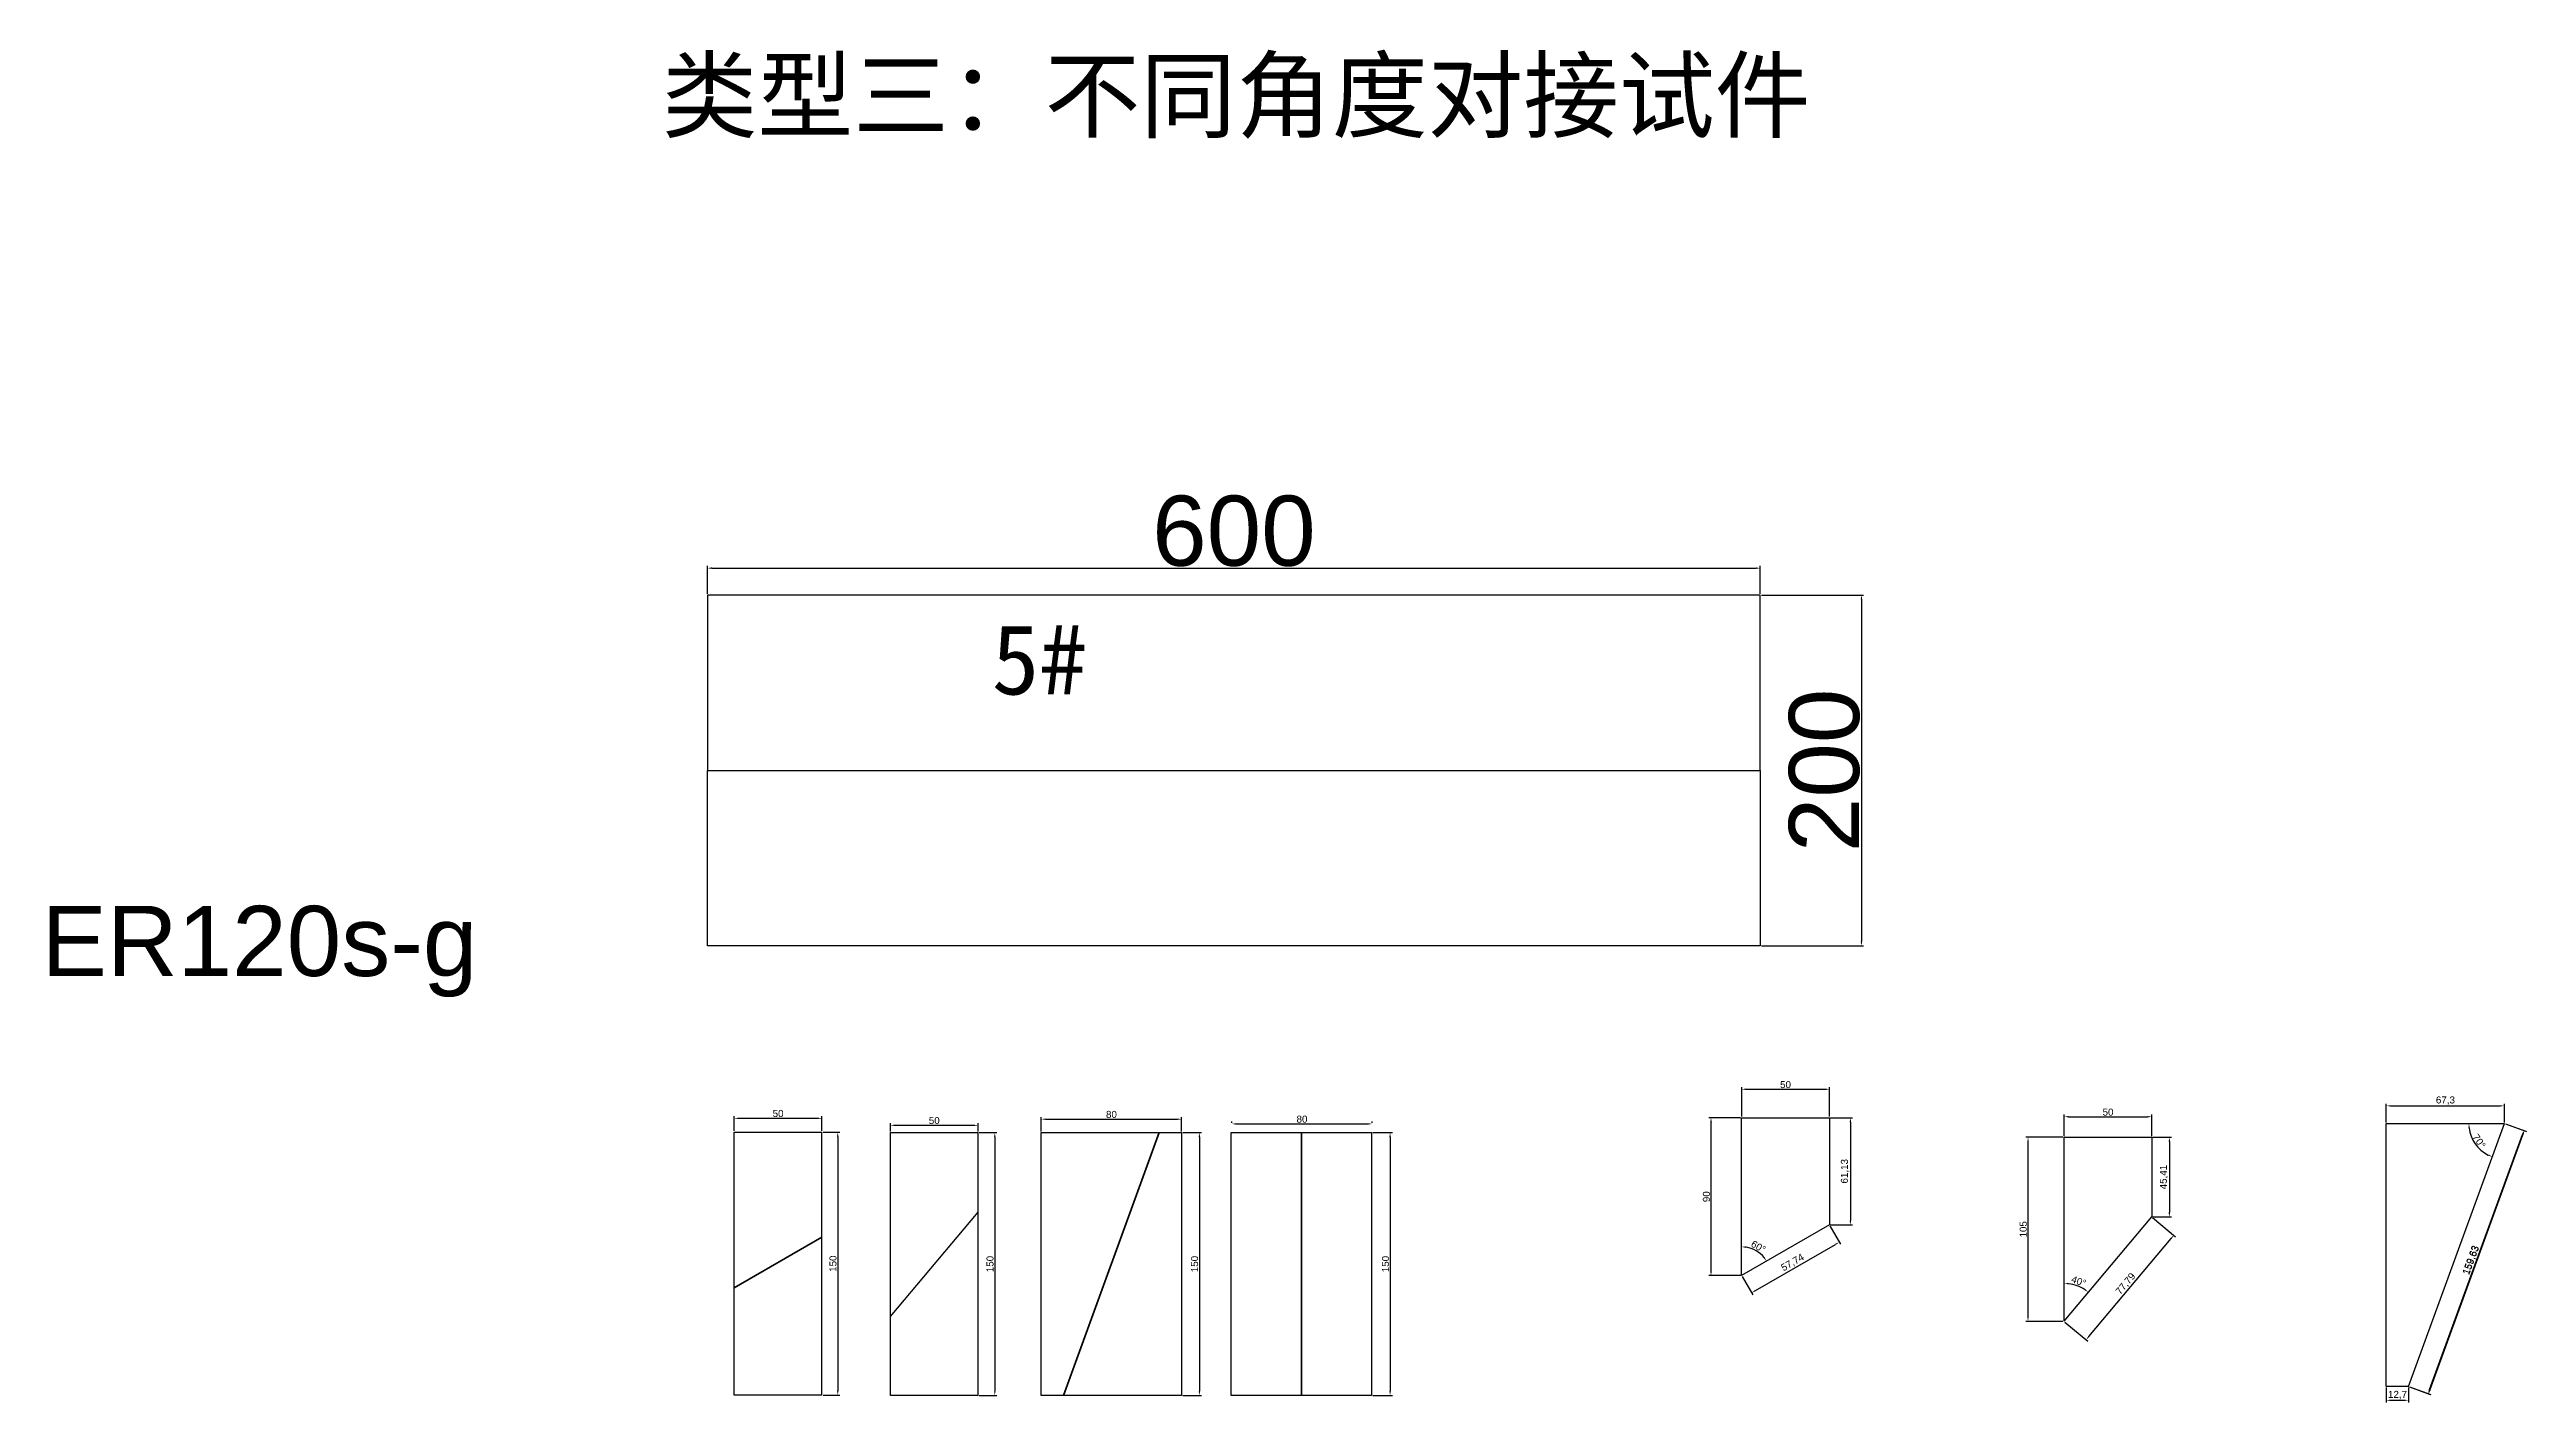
# Model space of a CAD drawing. Header units: millimetres. Extents: x 1508 to 21448, y 743 to 5053.
# Drawn here: x 9628 to 11040, y 2641 to 3412 of the extents above; entities that cross this region are included whole.
import ezdxf

# ---------------------------------------------------------------- set-up
doc = ezdxf.new("R2010")
doc.units = ezdxf.units.MM
doc.layers.add('尺寸标注', color=6, linetype='Continuous')
doc.layers.add('标号', color=4, linetype='Continuous')
doc.styles.get("Standard").update_dxf_attribs({"font": 'arial.ttf'})
doc.dimstyles.new('ISO-25-old', dxfattribs={"dimtxt": 4, "dimasz": 2.5, "dimexe": 1.25, "dimexo": 0.625, "dimtad": 1, "dimtxsty": 'Standard', "dimcen": 2.5, "dimadec": 0, "dimazin": 0, "dimtfac": 1, "dimtmove": 0, "dimatfit": 3, "dimfxl": 1, "dimarcsym": 0})
doc.dimstyles.new('边框总尺寸', dxfattribs={"dimtxt": 40, "dimasz": 2.5, "dimexe": 1.25, "dimexo": 0.625, "dimtad": 1, "dimtxsty": 'Standard', "dimcen": 2.5, "dimclrd": 6, "dimclre": 6, "dimclrt": 6, "dimadec": 0, "dimazin": 0, "dimtfac": 1, "dimtmove": 0, "dimatfit": 3, "dimfxl": 1, "dimarcsym": 0})

# ---------------------------------------------------------------- blocks, each defined once
blk = doc.blocks.new('*D130')
at = {"layer": 'Defpoints', "color": 0, "transparency": 16777216}
for p in [(10068.6, 2802.6), (10018.6, 2794.7), (10068.6, 2794.7)]:
    blk.add_point(p, dxfattribs=at)
at = {"layer": '尺寸标注', "color": 0, "lineweight": -2, "transparency": 16777216}
for p, q in [((10018.6, 2795.4), (10018.6, 2803.8)), ((10021.1, 2802.6), (10066.1, 2802.6)), ((10068.6, 2795.4), (10068.6, 2803.8))]:
    blk.add_line(p, q, dxfattribs=at)
at = {"layer": '尺寸标注', "color": 0, "transparency": 16777216}
for points in [[(10021.1, 2803), (10021.1, 2802.2), (10018.6, 2802.6)], [(10066.1, 2803), (10066.1, 2802.2), (10068.6, 2802.6)]]:
    blk.add_solid(points, dxfattribs=at)
at = {"layer": '尺寸标注', "color": 0, "transparency": 16777216, "insert": (10043.6, 2805.3), "char_height": 4, "attachment_point": 5}
blk.add_mtext('50', dxfattribs=at)
blk = doc.blocks.new('*D131')
at = {"layer": 'Defpoints', "color": 0, "transparency": 16777216}
for p in [(10068.6, 2794.7), (10068.6, 2644.7), (10077.6, 2644.7)]:
    blk.add_point(p, dxfattribs=at)
at = {"layer": '尺寸标注', "color": 0, "lineweight": -2, "transparency": 16777216}
for p, q in [((10069.2, 2794.7), (10078.8, 2794.7)), ((10077.6, 2792.2), (10077.6, 2647.2)), ((10069.2, 2644.7), (10078.8, 2644.7))]:
    blk.add_line(p, q, dxfattribs=at)
at = {"layer": '尺寸标注', "color": 0, "transparency": 16777216}
for points in [[(10077.2, 2792.2), (10078, 2792.2), (10077.6, 2794.7)], [(10077.2, 2647.2), (10078, 2647.2), (10077.6, 2644.7)]]:
    blk.add_solid(points, dxfattribs=at)
at = {"layer": '尺寸标注', "color": 0, "transparency": 16777216, "insert": (10074.9, 2719.7), "char_height": 4, "attachment_point": 5, "rotation": 90}
blk.add_mtext('150', dxfattribs=at)
blk = doc.blocks.new('*D132')
at = {"layer": 'Defpoints', "color": 0, "transparency": 16777216}
for p in [(10157.6, 2798.6), (10107.6, 2794.5), (10157.6, 2794.5)]:
    blk.add_point(p, dxfattribs=at)
at = {"layer": '尺寸标注', "color": 0, "lineweight": -2, "transparency": 16777216}
for p, q in [((10107.6, 2795.1), (10107.6, 2799.8)), ((10110.1, 2798.6), (10155.1, 2798.6)), ((10157.6, 2795.1), (10157.6, 2799.8))]:
    blk.add_line(p, q, dxfattribs=at)
at = {"layer": '尺寸标注', "color": 0, "transparency": 16777216}
for points in [[(10110.1, 2799), (10110.1, 2798.2), (10107.6, 2798.6)], [(10155.1, 2799), (10155.1, 2798.2), (10157.6, 2798.6)]]:
    blk.add_solid(points, dxfattribs=at)
at = {"layer": '尺寸标注', "color": 0, "transparency": 16777216, "insert": (10132.6, 2801.3), "char_height": 4, "attachment_point": 5}
blk.add_mtext('50', dxfattribs=at)
blk = doc.blocks.new('*D133')
at = {"layer": 'Defpoints', "color": 0, "transparency": 16777216}
for p in [(10157.6, 2794.5), (10157.6, 2644.5), (10167.1, 2644.5)]:
    blk.add_point(p, dxfattribs=at)
at = {"layer": '尺寸标注', "color": 0, "lineweight": -2, "transparency": 16777216}
for p, q in [((10158.2, 2794.5), (10168.3, 2794.5)), ((10167.1, 2792), (10167.1, 2647)), ((10158.2, 2644.5), (10168.3, 2644.5))]:
    blk.add_line(p, q, dxfattribs=at)
at = {"layer": '尺寸标注', "color": 0, "transparency": 16777216}
for points in [[(10166.7, 2792), (10167.5, 2792), (10167.1, 2794.5)], [(10166.7, 2647), (10167.5, 2647), (10167.1, 2644.5)]]:
    blk.add_solid(points, dxfattribs=at)
at = {"layer": '尺寸标注', "color": 0, "transparency": 16777216, "insert": (10164.4, 2719.5), "char_height": 4, "attachment_point": 5, "rotation": 90}
blk.add_mtext('150', dxfattribs=at)
blk = doc.blocks.new('*D134')
at = {"layer": 'Defpoints', "color": 0, "transparency": 16777216}
for p in [(10273.6, 2802.1), (10193.6, 2794.5), (10273.6, 2794.5)]:
    blk.add_point(p, dxfattribs=at)
at = {"layer": '尺寸标注', "color": 0, "lineweight": -2, "transparency": 16777216}
for p, q in [((10193.6, 2795.1), (10193.6, 2803.3)), ((10196.1, 2802.1), (10271.1, 2802.1)), ((10273.6, 2795.1), (10273.6, 2803.3))]:
    blk.add_line(p, q, dxfattribs=at)
at = {"layer": '尺寸标注', "color": 0, "transparency": 16777216}
for points in [[(10196.1, 2802.5), (10196.1, 2801.7), (10193.6, 2802.1)], [(10271.1, 2802.5), (10271.1, 2801.7), (10273.6, 2802.1)]]:
    blk.add_solid(points, dxfattribs=at)
at = {"layer": '尺寸标注', "color": 0, "transparency": 16777216, "insert": (10233.6, 2804.8), "char_height": 4, "attachment_point": 5}
blk.add_mtext('80', dxfattribs=at)
blk = doc.blocks.new('*D135')
at = {"layer": 'Defpoints', "color": 0, "transparency": 16777216}
for p in [(10273.6, 2794.5), (10273.6, 2644.5), (10283.7, 2644.5)]:
    blk.add_point(p, dxfattribs=at)
at = {"layer": '尺寸标注', "color": 0, "lineweight": -2, "transparency": 16777216}
for p, q in [((10274.2, 2794.5), (10284.9, 2794.5)), ((10283.7, 2792), (10283.7, 2647)), ((10274.2, 2644.5), (10284.9, 2644.5))]:
    blk.add_line(p, q, dxfattribs=at)
at = {"layer": '尺寸标注', "color": 0, "transparency": 16777216}
for points in [[(10283.3, 2792), (10284.1, 2792), (10283.7, 2794.5)], [(10283.3, 2647), (10284.1, 2647), (10283.7, 2644.5)]]:
    blk.add_solid(points, dxfattribs=at)
at = {"layer": '尺寸标注', "color": 0, "transparency": 16777216, "insert": (10281, 2719.5), "char_height": 4, "attachment_point": 5, "rotation": 90}
blk.add_mtext('150', dxfattribs=at)
blk = doc.blocks.new('*D80')
at = {"layer": 'Defpoints', "color": 0, "transparency": 16777216}
for p in [(10302.2, 2799.4), (10382.2, 2799.4), (10382.2, 2799.4)]:
    blk.add_point(p, dxfattribs=at)
at = {"layer": '尺寸标注', "color": 0, "lineweight": -2, "transparency": 16777216}
for p, q in [((10302.2, 2800.1), (10302.2, 2800.7)), ((10304.7, 2799.4), (10379.7, 2799.4)), ((10382.2, 2800.1), (10382.2, 2800.7))]:
    blk.add_line(p, q, dxfattribs=at)
at = {"layer": '尺寸标注', "color": 0, "transparency": 16777216}
for points in [[(10304.7, 2799.8), (10304.7, 2799), (10302.2, 2799.4)], [(10379.7, 2799.8), (10379.7, 2799), (10382.2, 2799.4)]]:
    blk.add_solid(points, dxfattribs=at)
at = {"layer": '尺寸标注', "color": 0, "transparency": 16777216, "insert": (10342.2, 2802.1), "char_height": 4, "attachment_point": 5}
blk.add_mtext('80', dxfattribs=at)
blk = doc.blocks.new('*D136')
at = {"layer": 'Defpoints', "color": 0, "transparency": 16777216}
for p in [(10381.9, 2794.5), (10381.9, 2644.5), (10392.4, 2644.5)]:
    blk.add_point(p, dxfattribs=at)
at = {"layer": '尺寸标注', "color": 0, "lineweight": -2, "transparency": 16777216}
for p, q in [((10382.5, 2794.5), (10393.7, 2794.5)), ((10392.4, 2792), (10392.4, 2647)), ((10382.5, 2644.5), (10393.7, 2644.5))]:
    blk.add_line(p, q, dxfattribs=at)
at = {"layer": '尺寸标注', "color": 0, "transparency": 16777216}
for points in [[(10392, 2792), (10392.8, 2792), (10392.4, 2794.5)], [(10392, 2647), (10392.8, 2647), (10392.4, 2644.5)]]:
    blk.add_solid(points, dxfattribs=at)
at = {"layer": '尺寸标注', "color": 0, "transparency": 16777216, "insert": (10389.8, 2719.5), "char_height": 4, "attachment_point": 5, "rotation": 90}
blk.add_mtext('150', dxfattribs=at)
blk = doc.blocks.new('*D137')
at = {"layer": 'Defpoints', "color": 0, "transparency": 16777216}
for p in [(10603.4, 3116.3), (10003.4, 3101), (10603.4, 3101)]:
    blk.add_point(p, dxfattribs=at)
at = {"layer": '尺寸标注', "color": 6, "lineweight": -2, "transparency": 16777216}
for p, q in [((10003.4, 3101.6), (10003.4, 3117.6)), ((10005.9, 3116.3), (10600.9, 3116.3)), ((10603.4, 3101.6), (10603.4, 3117.6))]:
    blk.add_line(p, q, dxfattribs=at)
at = {"layer": '尺寸标注', "color": 6, "transparency": 16777216}
for points in [[(10005.9, 3116.8), (10005.9, 3115.9), (10003.4, 3116.3)], [(10600.9, 3116.8), (10600.9, 3115.9), (10603.4, 3116.3)]]:
    blk.add_solid(points, dxfattribs=at)
at = {"layer": '尺寸标注', "color": 6, "transparency": 16777216, "insert": (10303.4, 3137.4), "char_height": 40, "attachment_point": 5}
blk.add_mtext('600', dxfattribs=at)
blk = doc.blocks.new('*D138')
at = {"layer": 'Defpoints', "color": 0, "transparency": 16777216}
for p in [(10603.4, 3101), (10603.4, 2901), (10661.1, 2901)]:
    blk.add_point(p, dxfattribs=at)
at = {"layer": '尺寸标注', "color": 6, "lineweight": -2, "transparency": 16777216}
for p, q in [((10604, 3101), (10662.3, 3101)), ((10661.1, 3098.5), (10661.1, 2903.5)), ((10604, 2901), (10662.3, 2901))]:
    blk.add_line(p, q, dxfattribs=at)
at = {"layer": '尺寸标注', "color": 6, "transparency": 16777216}
for points in [[(10660.6, 3098.5), (10661.5, 3098.5), (10661.1, 3101)], [(10660.6, 2903.5), (10661.5, 2903.5), (10661.1, 2901)]]:
    blk.add_solid(points, dxfattribs=at)
at = {"layer": '尺寸标注', "color": 6, "transparency": 16777216, "insert": (10640, 3001), "char_height": 40, "attachment_point": 5, "rotation": 90}
blk.add_mtext('200', dxfattribs=at)
blk = doc.blocks.new('*D145')
at = {"layer": 'Defpoints', "color": 0, "transparency": 16777216}
for p in [(10592.8, 2802.9), (10575.3, 2712.9), (10592.8, 2712.9)]:
    blk.add_point(p, dxfattribs=at)
at = {"layer": '尺寸标注', "color": 0, "lineweight": -2, "transparency": 16777216}
for p, q in [((10592.1, 2802.9), (10574.1, 2802.9)), ((10575.3, 2800.4), (10575.3, 2715.4)), ((10592.1, 2712.9), (10574.1, 2712.9))]:
    blk.add_line(p, q, dxfattribs=at)
at = {"layer": '尺寸标注', "color": 0, "transparency": 16777216}
for points in [[(10574.9, 2800.4), (10575.8, 2800.4), (10575.3, 2802.9)], [(10574.9, 2715.4), (10575.8, 2715.4), (10575.3, 2712.9)]]:
    blk.add_solid(points, dxfattribs=at)
at = {"layer": '尺寸标注', "color": 0, "transparency": 16777216, "insert": (10572.7, 2757.9), "char_height": 4, "attachment_point": 5, "rotation": 90}
blk.add_mtext('90', dxfattribs=at)
blk = doc.blocks.new('*D146')
at = {"layer": 'Defpoints', "color": 0, "transparency": 16777216}
for p in [(10642.8, 2819.2), (10592.8, 2802.9), (10642.8, 2802.9)]:
    blk.add_point(p, dxfattribs=at)
at = {"layer": '尺寸标注', "color": 0, "lineweight": -2, "transparency": 16777216}
for p, q in [((10592.8, 2803.6), (10592.8, 2820.4)), ((10595.3, 2819.2), (10640.3, 2819.2)), ((10642.8, 2803.6), (10642.8, 2820.4))]:
    blk.add_line(p, q, dxfattribs=at)
at = {"layer": '尺寸标注', "color": 0, "transparency": 16777216}
for points in [[(10595.3, 2819.6), (10595.3, 2818.7), (10592.8, 2819.2)], [(10640.3, 2819.6), (10640.3, 2818.7), (10642.8, 2819.2)]]:
    blk.add_solid(points, dxfattribs=at)
at = {"layer": '尺寸标注', "color": 0, "transparency": 16777216, "insert": (10617.8, 2821.8), "char_height": 4, "attachment_point": 5}
blk.add_mtext('50', dxfattribs=at)
blk = doc.blocks.new('*D147')
at = {"layer": 'Defpoints', "color": 0, "transparency": 16777216}
for p in [(10756, 2791.8), (10776.6, 2791.8), (10776.6, 2686.8)]:
    blk.add_point(p, dxfattribs=at)
at = {"layer": '尺寸标注', "color": 0, "lineweight": -2, "transparency": 16777216}
for p, q in [((10775.9, 2791.8), (10754.8, 2791.8)), ((10756, 2689.3), (10756, 2789.3)), ((10775.9, 2686.8), (10754.8, 2686.8))]:
    blk.add_line(p, q, dxfattribs=at)
at = {"layer": '尺寸标注', "color": 0, "transparency": 16777216}
for points in [[(10755.6, 2789.3), (10756.4, 2789.3), (10756, 2791.8)], [(10755.6, 2689.3), (10756.4, 2689.3), (10756, 2686.8)]]:
    blk.add_solid(points, dxfattribs=at)
at = {"layer": '尺寸标注', "color": 0, "transparency": 16777216, "insert": (10753.3, 2739.3), "char_height": 4, "attachment_point": 5, "rotation": 90}
blk.add_mtext('105', dxfattribs=at)
blk = doc.blocks.new('*D148')
at = {"layer": 'Defpoints', "color": 0, "transparency": 16777216}
for p in [(10642.8, 2741.8), (10648.4, 2732), (10592.8, 2712.9)]:
    blk.add_point(p, dxfattribs=at)
at = {"layer": '尺寸标注', "color": 0, "lineweight": -2, "transparency": 16777216}
for p, q in [((10643.1, 2741.3), (10649.1, 2730.9)), ((10600.6, 2704.4), (10646.3, 2730.7)), ((10593.1, 2712.4), (10599.1, 2702))]:
    blk.add_line(p, q, dxfattribs=at)
at = {"layer": '尺寸标注', "color": 0, "transparency": 16777216}
for points in [[(10646.1, 2731.1), (10646.5, 2730.4), (10648.4, 2732)], [(10600.4, 2704.7), (10600.8, 2704), (10598.4, 2703.1)]]:
    blk.add_solid(points, dxfattribs=at)
at = {"layer": '尺寸标注', "color": 0, "transparency": 16777216, "insert": (10621.9, 2720.2), "char_height": 4, "attachment_point": 5, "rotation": 30}
blk.add_mtext('57,74', dxfattribs=at)
blk = doc.blocks.new('*D149')
at = {"layer": 'Defpoints', "color": 0, "transparency": 16777216}
for p in [(10642.8, 2802.9), (10642.8, 2741.8), (10654.8, 2741.8)]:
    blk.add_point(p, dxfattribs=at)
at = {"layer": '尺寸标注', "color": 0, "lineweight": -2, "transparency": 16777216}
for p, q in [((10643.4, 2802.9), (10656, 2802.9)), ((10654.8, 2800.4), (10654.8, 2744.3)), ((10643.4, 2741.8), (10656, 2741.8))]:
    blk.add_line(p, q, dxfattribs=at)
at = {"layer": '尺寸标注', "color": 0, "transparency": 16777216}
for points in [[(10654.3, 2800.4), (10655.2, 2800.4), (10654.8, 2802.9)], [(10654.3, 2744.3), (10655.2, 2744.3), (10654.8, 2741.8)]]:
    blk.add_solid(points, dxfattribs=at)
at = {"layer": '尺寸标注', "color": 0, "transparency": 16777216, "insert": (10651.7, 2772.4), "char_height": 4, "attachment_point": 5, "rotation": 90}
blk.add_mtext('61,13', dxfattribs=at)
blk = doc.blocks.new('*D150')
at = {"layer": 'Defpoints', "color": 0, "transparency": 16777216}
for p in [(10826.6, 2803.5), (10776.6, 2791.8), (10826.6, 2791.8)]:
    blk.add_point(p, dxfattribs=at)
at = {"layer": '尺寸标注', "color": 0, "lineweight": -2, "transparency": 16777216}
for p, q in [((10776.6, 2792.5), (10776.6, 2804.7)), ((10779.1, 2803.5), (10824.1, 2803.5)), ((10826.6, 2792.5), (10826.6, 2804.7))]:
    blk.add_line(p, q, dxfattribs=at)
at = {"layer": '尺寸标注', "color": 0, "transparency": 16777216}
for points in [[(10779.1, 2803.9), (10779.1, 2803.1), (10776.6, 2803.5)], [(10824.1, 2803.9), (10824.1, 2803.1), (10826.6, 2803.5)]]:
    blk.add_solid(points, dxfattribs=at)
at = {"layer": '尺寸标注', "color": 0, "transparency": 16777216, "insert": (10801.6, 2806.1), "char_height": 4, "attachment_point": 5}
blk.add_mtext('50', dxfattribs=at)
blk = doc.blocks.new('*D151')
at = {"layer": 'Defpoints', "color": 0, "transparency": 16777216}
for p in [(10776.6, 2791.8), (10826.6, 2746.4), (10786.3, 2706.1), (10776.6, 2686.8), (10776.6, 2686.8)]:
    blk.add_point(p, dxfattribs=at)
at = {"layer": '尺寸标注', "color": 0, "lineweight": -2, "transparency": 16777216}
blk.add_arc((10776.6, 2686.8), 21.6, 56.6318, 83.3682, dxfattribs=at)
at = {"layer": '尺寸标注', "color": 0, "transparency": 16777216}
for points in [[(10779, 2707.9), (10779.1, 2708.7), (10776.6, 2708.4)], [(10788.7, 2705.2), (10788.2, 2704.6), (10790.5, 2703.4)]]:
    blk.add_solid(points, dxfattribs=at)
at = {"layer": '尺寸标注', "color": 0, "transparency": 16777216, "insert": (10784.9, 2709.7), "char_height": 4, "attachment_point": 5, "rotation": 340}
blk.add_mtext('40°', dxfattribs=at)
blk = doc.blocks.new('*D152')
at = {"layer": 'Defpoints', "color": 0, "transparency": 16777216}
for p in [(11027.5, 2799.7), (11038.6, 2795.6), (10972.9, 2649.7)]:
    blk.add_point(p, dxfattribs=at)
at = {"layer": '尺寸标注', "color": 0, "lineweight": -2, "transparency": 16777216}
for p, q in [((11028.1, 2799.5), (11039.8, 2795.2)), ((10984.9, 2648), (11037.8, 2793.3)), ((10973.5, 2649.5), (10985.2, 2645.2))]:
    blk.add_line(p, q, dxfattribs=at)
at = {"layer": '尺寸标注', "color": 0, "transparency": 16777216}
for points in [[(11037.4, 2793.4), (11038.2, 2793.1), (11038.6, 2795.6)], [(10984.5, 2648.1), (10985.3, 2647.8), (10984, 2645.6)]]:
    blk.add_solid(points, dxfattribs=at)
at = {"layer": '尺寸标注', "color": 0, "transparency": 16777216, "insert": (11008.5, 2721.7), "char_height": 4, "attachment_point": 5, "rotation": 70}
blk.add_mtext('159,63', dxfattribs=at)
blk = doc.blocks.new('*D153')
at = {"layer": 'Defpoints', "color": 0, "transparency": 16777216}
for p in [(10960.2, 2649.7), (10972.9, 2649.7), (10972.9, 2641.8)]:
    blk.add_point(p, dxfattribs=at)
at = {"layer": '尺寸标注', "color": 0, "lineweight": -2, "transparency": 16777216}
for p, q in [((10960.2, 2649.1), (10960.2, 2640.6)), ((10962.7, 2641.8), (10970.4, 2641.8)), ((10972.9, 2649.1), (10972.9, 2640.6))]:
    blk.add_line(p, q, dxfattribs=at)
at = {"layer": '尺寸标注', "color": 0, "transparency": 16777216}
for points in [[(10962.7, 2642.2), (10962.7, 2641.4), (10960.2, 2641.8)], [(10970.4, 2642.2), (10970.4, 2641.4), (10972.9, 2641.8)]]:
    blk.add_solid(points, dxfattribs=at)
at = {"layer": '尺寸标注', "color": 0, "transparency": 16777216, "insert": (10966.6, 2644.8), "char_height": 4, "attachment_point": 5}
blk.add_mtext('12,7', dxfattribs=at)
blk = doc.blocks.new('*D154')
at = {"layer": 'Defpoints', "color": 0, "transparency": 16777216}
for p in [(11027.5, 2799.7), (11038.9, 2795.5), (10972.9, 2649.7)]:
    blk.add_point(p, dxfattribs=at)
at = {"layer": '尺寸标注', "color": 0, "lineweight": -2, "transparency": 16777216}
for p, q in [((11028.1, 2799.5), (11040.1, 2795.1)), ((10985.2, 2647.9), (11038.1, 2793.2)), ((10973.5, 2649.5), (10985.5, 2645.1))]:
    blk.add_line(p, q, dxfattribs=at)
at = {"layer": '尺寸标注', "color": 0, "transparency": 16777216}
for points in [[(11037.7, 2793.3), (11038.4, 2793), (11038.9, 2795.5)], [(10984.8, 2648), (10985.6, 2647.7), (10984.3, 2645.5)]]:
    blk.add_solid(points, dxfattribs=at)
at = {"layer": '尺寸标注', "color": 0, "transparency": 16777216, "insert": (11008.8, 2721.6), "char_height": 4, "attachment_point": 5, "rotation": 70}
blk.add_mtext('159,63', dxfattribs=at)
blk = doc.blocks.new('*D155')
at = {"layer": 'Defpoints', "color": 0, "transparency": 16777216}
for p in [(10960.2, 2799.7), (11027.5, 2799.7), (11027.5, 2799.7), (11008.9, 2791.7), (10972.9, 2649.7)]:
    blk.add_point(p, dxfattribs=at)
at = {"layer": '尺寸标注', "color": 0, "lineweight": -2, "transparency": 16777216}
blk.add_arc((11027.5, 2799.7), 20.3, 187.0764, 242.9236, dxfattribs=at)
at = {"layer": '尺寸标注', "color": 0, "transparency": 16777216}
for points in [[(11007, 2797.2), (11007.8, 2797.2), (11007.3, 2799.7)], [(11018.5, 2782), (11018.1, 2781.3), (11020.6, 2780.7)]]:
    blk.add_solid(points, dxfattribs=at)
at = {"layer": '尺寸标注', "color": 0, "transparency": 16777216, "insert": (11013.1, 2789.6), "char_height": 4, "attachment_point": 5, "rotation": 305}
blk.add_mtext('70°', dxfattribs=at)
blk = doc.blocks.new('*D81')
at = {"layer": 'Defpoints', "color": 0, "transparency": 16777216}
for p in [(11027.5, 2809.7), (10960.2, 2799.7), (11027.5, 2799.7)]:
    blk.add_point(p, dxfattribs=at)
at = {"layer": '尺寸标注', "color": 0, "lineweight": -2, "transparency": 16777216}
for p, q in [((10960.2, 2800.3), (10960.2, 2810.9)), ((10962.7, 2809.7), (11025, 2809.7)), ((11027.5, 2800.3), (11027.5, 2810.9))]:
    blk.add_line(p, q, dxfattribs=at)
at = {"layer": '尺寸标注', "color": 0, "transparency": 16777216}
for points in [[(10962.7, 2810.1), (10962.7, 2809.3), (10960.2, 2809.7)], [(11025, 2810.1), (11025, 2809.3), (11027.5, 2809.7)]]:
    blk.add_solid(points, dxfattribs=at)
at = {"layer": '尺寸标注', "color": 0, "transparency": 16777216, "insert": (10993.9, 2812.7), "char_height": 4, "attachment_point": 5}
blk.add_mtext('67,3', dxfattribs=at)
blk = doc.blocks.new('*D156')
at = {"layer": 'Defpoints', "color": 0, "transparency": 16777216}
for p in [(10592.8, 2802.9), (10642.8, 2741.8), (10603.3, 2725.5), (10592.8, 2712.9), (10592.8, 2712.9)]:
    blk.add_point(p, dxfattribs=at)
at = {"layer": '尺寸标注', "color": 0, "lineweight": -2, "transparency": 16777216}
blk.add_arc((10592.8, 2712.9), 16.4, 38.7543, 81.2457, dxfattribs=at)
at = {"layer": '尺寸标注', "color": 0, "transparency": 16777216}
for points in [[(10595.2, 2728.7), (10595.3, 2729.6), (10592.8, 2729.3)], [(10605.9, 2723.4), (10605.2, 2723), (10607, 2721.1)]]:
    blk.add_solid(points, dxfattribs=at)
at = {"layer": '尺寸标注', "color": 0, "transparency": 16777216, "insert": (10602.3, 2729.4), "char_height": 4, "attachment_point": 5, "rotation": 330}
blk.add_mtext('60°', dxfattribs=at)
blk = doc.blocks.new('*D82')
at = {"layer": 'Defpoints', "color": 0, "transparency": 16777216}
for p in [(10826.6, 2791.8), (10826.6, 2746.4), (10836.6, 2746.4)]:
    blk.add_point(p, dxfattribs=at)
at = {"layer": '尺寸标注', "color": 0, "lineweight": -2, "transparency": 16777216}
for p, q in [((10827.2, 2791.8), (10837.8, 2791.8)), ((10836.6, 2789.3), (10836.6, 2748.9)), ((10827.2, 2746.4), (10837.8, 2746.4))]:
    blk.add_line(p, q, dxfattribs=at)
at = {"layer": '尺寸标注', "color": 0, "transparency": 16777216}
for points in [[(10836.1, 2789.3), (10837, 2789.3), (10836.6, 2791.8)], [(10836.1, 2748.9), (10837, 2748.9), (10836.6, 2746.4)]]:
    blk.add_solid(points, dxfattribs=at)
at = {"layer": '尺寸标注', "color": 0, "transparency": 16777216, "insert": (10833.5, 2769.1), "char_height": 4, "attachment_point": 5, "rotation": 90}
blk.add_mtext('45,41', dxfattribs=at)
blk = doc.blocks.new('*D83')
at = {"layer": 'Defpoints', "color": 0, "transparency": 16777216}
for p in [(10826.6, 2746.4), (10839.1, 2735.9), (10776.6, 2686.8)]:
    blk.add_point(p, dxfattribs=at)
at = {"layer": '尺寸标注', "color": 0, "lineweight": -2, "transparency": 16777216}
for p, q in [((10827, 2746), (10840, 2735.1)), ((10790.7, 2678.2), (10837.5, 2734)), ((10777, 2686.4), (10790, 2675.5))]:
    blk.add_line(p, q, dxfattribs=at)
at = {"layer": '尺寸标注', "color": 0, "transparency": 16777216}
for points in [[(10837.2, 2734.3), (10837.8, 2733.7), (10839.1, 2735.9)], [(10790.4, 2678.5), (10791, 2678), (10789.1, 2676.3)]]:
    blk.add_solid(points, dxfattribs=at)
at = {"layer": '尺寸标注', "color": 0, "transparency": 16777216, "insert": (10811.8, 2708.1), "char_height": 4, "attachment_point": 5, "rotation": 50}
blk.add_mtext('77,79', dxfattribs=at)

msp = doc.modelspace()

# ---------------------------------------------------------------- linework, layer by layer
for p, q in [((10003.38, 3100.964), (10003.38, 3000.964)), ((10603.38, 3100.964), (10003.38, 3100.964)), ((10603.38, 3000.964), (10603.38, 3100.964)), ((10003.38, 2900.964), (10003.38, 3000.964)), ((10603.38, 3000.964), (10603.38, 2900.964)), ((10603.38, 2900.964), (10003.38, 2900.964)), ((10972.918, 2649.687), (11027.513, 2799.687)), ((10018.609, 2794.741), (10068.609, 2794.741)), ((10018.609, 2644.741), (10018.609, 2794.741)), ((10068.609, 2644.741), (10068.609, 2794.741)), ((10107.585, 2794.518), (10157.585, 2794.518)), ((10107.585, 2644.518), (10107.585, 2794.518)), ((10157.585, 2644.518), (10157.585, 2794.518)), ((10193.586, 2794.518), (10273.586, 2794.518)), ((10193.586, 2644.518), (10193.586, 2794.518)), ((10273.586, 2794.518), (10273.586, 2644.518)), ((10301.907, 2794.518), (10341.907, 2794.518)), ((10301.907, 2644.518), (10301.907, 2794.518)), ((10341.907, 2794.518), (10381.907, 2794.518)), ((10381.907, 2794.518), (10381.907, 2644.518)), ((10776.564, 2686.836), (10826.564, 2746.424)), ((10068.609, 2644.741), (10018.609, 2644.741)), ((10157.585, 2644.518), (10107.585, 2644.518)), ((10273.586, 2644.518), (10193.586, 2644.518)), ((10341.907, 2644.518), (10301.907, 2644.518)), ((10381.907, 2644.518), (10341.907, 2644.518))]:
    msp.add_line(p, q)
at = {"lineweight": 30}
for p, q in [((10003.38, 3000.964), (10603.38, 3000.964)), ((10341.907, 2794.518), (10341.907, 2644.518)), ((10341.907, 2644.518), (10341.907, 2794.518)), ((10107.585, 2689.518), (10157.585, 2749.106))]:
    msp.add_line(p, q, dxfattribs=at)
at = {"lineweight": 35}
for p, q in [((10206.288, 2644.518), (10260.884, 2794.518)), ((10068.609, 2734.75), (10018.609, 2705.883))]:
    msp.add_line(p, q, dxfattribs=at)
for points in [[(10592.769, 2712.948), (10592.769, 2802.948), (10642.769, 2802.948), (10642.769, 2741.816), (10592.769, 2712.948)], [(10972.918, 2649.687), (10960.215, 2649.687), (10960.215, 2799.687), (11027.513, 2799.687)], [(10776.564, 2686.836), (10776.564, 2791.836), (10826.564, 2791.836), (10826.564, 2746.424)]]:
    msp.add_lwpolyline(points)

# ---------------------------------------------------------------- texts
at = {"layer": '标号', "char_height": 40, "attachment_point": 7}
for s, width, heights, insert in [('{\\fSimSun|b0|i0|c134|p2;类型三：不同角度对接试件}', 1605.41615, [52.667], (9977.3, 3361.172)), ('{\\fSimSun|b0|i0|c134|p2;5#\\P} ', 430.68363, [0], (10165.343, 2976.96)), ('ER120s-g ', 70.10425, [0], (9623.776, 2871.69))]:
    msp.add_mtext_dynamic_manual_height_columns(s, width=width, gutter_width=12.5, heights=heights, dxfattribs=dict(at, insert=insert))

# ---------------------------------------------------------------- dimensions: what is measured, and where the dimension line sits
at = {"layer": '尺寸标注'}
for p1, p2, distance, dimstyle, picture, middle in [((10003.38, 3100.964), (10603.38, 3100.964), 15.376, '边框总尺寸', '*D137', (10303.38, 3137.388)), ((10603.38, 3100.964), (10603.38, 2900.964), 57.681, '边框总尺寸', '*D138', (10640.014, 3000.964)), ((10960.215, 2799.687), (11027.513, 2799.687), 10, 'ISO-25-old', '*D81', (10993.864, 2812.716)), ((10018.609, 2794.741), (10068.609, 2794.741), 7.842, 'ISO-25-old', '*D130', (10043.609, 2805.25)), ((10107.585, 2794.518), (10157.585, 2794.518), 4.065, 'ISO-25-old', '*D132', (10132.585, 2801.25)), ((10193.586, 2794.518), (10273.586, 2794.518), 7.569, 'ISO-25-old', '*D134', (10233.586, 2804.754)), ((10302.154, 2799.433), (10382.154, 2799.433), 0, 'ISO-25-old', '*D80', (10342.154, 2802.1)), ((10642.769, 2802.948), (10642.769, 2741.816), 11.99, 'ISO-25-old', '*D149', (10651.731, 2772.382)), ((10972.918, 2649.687), (11027.513, 2799.687), -11.842, 'ISO-25-old', '*D152', (11008.497, 2721.673)), ((10972.918, 2649.687), (11027.513, 2799.687), -12.129, 'ISO-25-old', '*D154', (11008.767, 2721.575)), ((10068.609, 2794.741), (10068.609, 2644.741), 8.959, 'ISO-25-old', '*D131', (10074.902, 2719.741)), ((10157.585, 2794.518), (10157.585, 2644.518), 9.5, 'ISO-25-old', '*D133', (10164.417, 2719.518)), ((10273.586, 2794.518), (10273.586, 2644.518), 10.105, 'ISO-25-old', '*D135', (10281.024, 2719.518)), ((10381.907, 2794.518), (10381.907, 2644.518), 10.521, 'ISO-25-old', '*D136', (10389.761, 2719.518)), ((10826.564, 2791.836), (10826.564, 2746.424), 10, 'ISO-25-old', '*D82', (10833.535, 2769.13)), ((10592.769, 2712.948), (10642.769, 2741.816), -11.339, 'ISO-25-old', '*D148', (10621.928, 2720.179)), ((10776.564, 2686.836), (10826.564, 2746.424), -16.35, 'ISO-25-old', '*D83', (10811.768, 2708.067)), ((10960.215, 2649.687), (10972.918, 2649.687), -7.887, 'ISO-25-old', '*D153', (10966.567, 2644.829))]:
    dim = msp.add_aligned_dim(p1=p1, p2=p2, distance=distance, dimstyle=dimstyle, dxfattribs=at)
    dim.commit()
    dim.dimension.update_dxf_attribs({"geometry": picture, "text_midpoint": middle})
dim = msp.add_linear_dim(base=(10642.769, 2819.154), p1=(10592.769, 2802.948), p2=(10642.769, 2802.948), dimstyle='ISO-25-old', dxfattribs=at)
dim.commit()
dim.dimension.update_dxf_attribs({"geometry": '*D146', "text_midpoint": (10617.769, 2821.821)})
for base, p1, p2, picture, middle in [((10575.338, 2712.948), (10592.769, 2802.948), (10592.769, 2712.948), '*D145', (10572.67, 2757.948)), ((10756.01, 2791.836), (10776.564, 2686.836), (10776.564, 2791.836), '*D147', (10753.343, 2739.336))]:
    dim = msp.add_linear_dim(base=base, p1=p1, p2=p2, angle=90, dimstyle='ISO-25-old', dxfattribs=at)
    dim.commit()
    dim.dimension.update_dxf_attribs({"geometry": picture, "text_midpoint": middle})
for base, line1, line2, picture, middle in [((10603.297, 2725.495), ((10642.769, 2741.816), (10592.769, 2712.948)), ((10592.769, 2712.948), (10592.769, 2802.948)), '*D156', (10602.292, 2729.442)), ((11008.915, 2791.665), ((10960.215, 2799.687), (11027.513, 2799.687)), ((10972.918, 2649.687), (11027.513, 2799.687)), '*D155', (11013.106, 2789.6)), ((10786.263, 2706.148), ((10776.564, 2686.836), (10776.564, 2791.836)), ((10776.564, 2686.836), (10826.564, 2746.424)), '*D151', (10784.868, 2709.65))]:
    dim = msp.add_angular_dim_2l(base=base, line1=line1, line2=line2, dimstyle='ISO-25-old', dxfattribs=at)
    dim.commit()
    dim.dimension.update_dxf_attribs({"geometry": picture, "text_midpoint": middle})
dim = msp.add_linear_dim(base=(10826.564, 2803.47), p1=(10776.564, 2791.836), p2=(10826.564, 2791.836), angle=0, dimstyle='ISO-25-old', dxfattribs=at)
dim.commit()
dim.dimension.update_dxf_attribs({"geometry": '*D150', "text_midpoint": (10801.564, 2803.47), "dimtype": 161})

doc.saveas('drawing.dxf')
